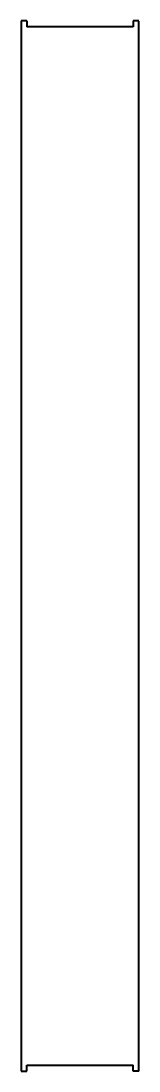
# Model space of a CAD drawing. Header units: millimetres. Extents: x 570 to 630, y 170 to 707.
import ezdxf

# ---------------------------------------------------------------- set-up
doc = ezdxf.new("R2010")
doc.units = ezdxf.units.MM
doc.layers.add('Geometries', color=7, linetype='Continuous')

msp = doc.modelspace()

# ---------------------------------------------------------------- linework, layer by layer
at = {"layer": 'Geometries', "linetype": 'Continuous', "lineweight": 40}
for p, q in [((572.5, 706.8), (569.5, 706.8)), ((569.5, 706.8), (569.5, 170.2)), ((572.5, 706.8), (572.5, 703.8)), ((626.5, 703.8), (572.5, 703.8)), ((629.5, 706.8), (626.5, 706.8)), ((626.5, 706.8), (626.5, 703.8)), ((629.5, 170.2), (629.5, 706.8)), ((572.5, 173.2), (626.5, 173.2)), ((572.5, 170.2), (572.5, 173.2)), ((626.5, 170.2), (626.5, 173.2)), ((569.5, 170.2), (572.5, 170.2)), ((629.5, 170.2), (626.5, 170.2))]:
    msp.add_line(p, q, dxfattribs=at)

doc.saveas('drawing.dxf')
